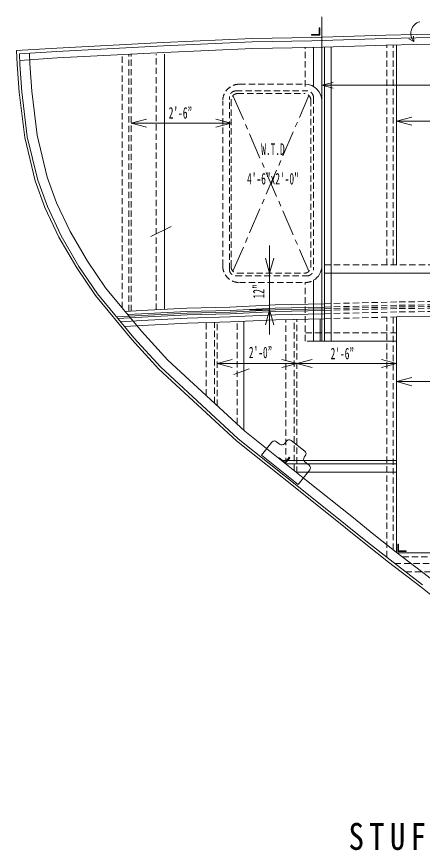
# Model space of a CAD drawing. Units: millimetres, scale not verified. Extents: x -16408 to 16408, y -11606 to 11606.
# Drawn here: x -11038 to -7940, y 683 to 7047 of the extents above; entities that cross this region are included whole.
import ezdxf
from ezdxf.enums import TextEntityAlignment as Align

# ---------------------------------------------------------------- set-up
doc = ezdxf.new("R2010")
doc.units = ezdxf.units.MM
doc.header["$LTSCALE"] = 40
doc.linetypes.add('CHAIN1', pattern=[8, 5, -1, 1, -1])
doc.linetypes.add('DASHED1', pattern=[1.8, 1.2, -0.6])
for name, color, linetype, lineweight in [('0-0_0', 3, 'Continuous', 18), ('0-1_芯', 4, 'CHAIN1', 18), ('0-2_寸法', 2, 'Continuous', 18)]:
    doc.layers.add(name, color=color, linetype=linetype, lineweight=lineweight)
doc.styles.add('ＭＳ ゴシック', font='')
doc.styles.get('ＭＳ ゴシック').set_extended_font_data('MS Gothic')

msp = doc.modelspace()

# ---------------------------------------------------------------- linework, layer by layer
at = {"layer": '0-0_0'}
for p, q in [((-8707.46, 4569.42), (-8707.46, 7046.85)), ((-8770.96, 6514.05), (-8770.96, 6814.48)), ((-8687.14, 4569.42), (-8687.14, 6815.12)), ((-8636.34, 4569.42), (-8636.34, 6816.74)), ((-8135.96, 5151.85), (-8135.96, 6831.93)), ((-9908.88, 4812.73), (-9908.88, 6760.48)), ((-9858.08, 5445.65), (-10012.4, 5368.55)), ((-8770.96, 4569.42), (-8770.96, 5034.24)), ((-8687.14, 5088.35), (-5253.06, 5088.35)), ((-9304.36, 3889.54), (-9304.36, 4721.04)), ((-8720.16, 4569.42), (-8720.16, 4740.73)), ((-8135.96, 4754.83), (-7424.03, 4762.95)), ((-8135.96, 2957.53), (-8135.96, 4754.83)), ((-8135.96, 4569.42), (-8770.96, 4569.42)), ((-9380.63, 4315.97), (-9263.25, 4358.93)), ((-9296.54, 3882.31), (-8824.23, 3506.89)), ((-9169.27, 3700.03), (-9088.21, 3799.31)), ((-9052.43, 3802.44), (-9029.9, 3783.53)), ((-8993.62, 3787.26), (-8977.83, 3807.3)), ((-8942.22, 3811.58), (-8837.77, 3729.76)), ((-8833.48, 3694.05), (-8841.32, 3684.1)), ((-9015.83, 3659.19), (-8135.96, 3659.19)), ((-8983.88, 3633.79), (-8135.96, 3633.79)), ((-8837.09, 3648.43), (-8804.53, 3622.77)), ((-8903.99, 3570.29), (-8135.96, 3570.29)), ((-8130.94, 2953.75), (-6611.96, 2953.75))]:
    msp.add_line(p, q, dxfattribs=at)
at = {"layer": '0-0_0', "color": 1, "linetype": 'DASHED1'}
for p, q in [((-8834.46, 6514.05), (-8834.46, 6814.48)), ((-8212.16, 5151.85), (-8212.16, 6830.2)), ((-8161.36, 5151.85), (-8161.36, 6831.35)), ((-10232.08, 4822.55), (-10232.08, 6756.93)), ((-10181.28, 4798.38), (-10181.28, 6759.54)), ((-10162.88, 4799.38), (-10162.88, 6760.48)), ((-9972.38, 4809.44), (-9972.38, 6760.48)), ((-9337.38, 6531.07), (-8834.46, 6531.07)), ((-9413.58, 5118.83), (-9413.58, 6429.47)), ((-9362.78, 6480.27), (-8821.76, 6480.27)), ((-9350.08, 6459.95), (-8842.08, 6459.95)), ((-8770.96, 6429.47), (-8770.96, 5118.83)), ((-9464.38, 5144.23), (-9464.38, 6404.07)), ((-9400.88, 5139.15), (-9400.88, 6409.15)), ((-8791.28, 5139.15), (-8791.28, 6409.15)), ((-8687.14, 5151.85), (-5253.06, 5151.85)), ((-9362.78, 5068.03), (-8821.76, 5068.03)), ((-9350.08, 5088.35), (-8842.08, 5088.35)), ((-9337.38, 5017.23), (-8834.46, 5017.23)), ((-8834.46, 4569.42), (-8834.46, 5017.23)), ((-9591.38, 4155), (-9591.38, 4711.21)), ((-9527.88, 4096.27), (-9527.88, 4712.93)), ((-9507.56, 4077.47), (-9507.56, 4713.48)), ((-9355.16, 3936.52), (-9355.16, 4721.04)), ((-8981.78, 3632.12), (-8981.78, 4734.52)), ((-8918.28, 3581.65), (-8918.28, 4736.03)), ((-8897.96, 3565.5), (-8897.96, 4736.51)), ((-8687.14, 4741.51), (-8135.96, 4754.58)), ((-8212.16, 2920.55), (-8212.16, 4752.77)), ((-8161.36, 2977.54), (-8161.36, 4753.98)), ((-8135.96, 4632.92), (-8834.46, 4632.92)), ((-8770.96, 4569.42), (-8834.46, 4569.42)), ((-8151.07, 2873.17), (-6535.76, 2873.17)), ((-8092.08, 2923.97), (-6586.56, 2923.97)), ((-8068.19, 2809.67), (-6043.02, 2809.67))]:
    msp.add_line(p, q, dxfattribs=at)
at = {"layer": '0-0_0'}
for points in [[(-8728.8, 6961.24), (-8728.8, 6910.51), (-8787.22, 6910.51), (-8787.22, 6905.43), (-8723.72, 6905.43), (-8723.72, 6961.24)], [(-8121.17, 3019.91), (-8121.17, 2969.18), (-8062.75, 2969.18), (-8062.75, 2964.1), (-8126.25, 2964.1), (-8126.25, 3019.91)]]:
    msp.add_lwpolyline(points, close=True, dxfattribs=at)
for points in [[(-11038.18, 6787.54), (-10732.54, 6807.58), (-9918.31, 6849.31), (-9240.29, 6879.34), (-8783.99, 6888.28), (-8218.45, 6906.28), (-7754.19, 6916.83), (-7331.66, 6919.05)], [(-11016.99, 6763.47), (-10731.06, 6782.22), (-9917.1, 6823.94), (-9239.48, 6853.95), (-8783.33, 6862.89), (-8217.76, 6880.89), (-7753.84, 6891.43), (-7331.59, 6893.65), (-6654.33, 6893.65)], [(-11015.19, 6712.68), (-10728.1, 6731.51), (-9914.68, 6773.2), (-9237.86, 6803.17), (-8782.03, 6812.1), (-8216.37, 6830.1), (-7753.13, 6840.63), (-7331.46, 6842.85)], [(-6992.96, 1936.85), (-7129.19, 2036.8), (-7341.65, 2209.11), (-7595.21, 2408.78), (-7951.24, 2694.47), (-8198.22, 2883.7), (-8370.16, 3019.17), (-8525.68, 3144.88), (-8884.38, 3431.41), (-9359.42, 3808.99), (-9951.67, 4356.75), (-10158.5, 4582.92), (-10437.13, 4918.32), (-10579.82, 5128.99), (-10715.6, 5363.22), (-10822.51, 5589.07), (-10897.16, 5794.17), (-10976.98, 6125.24), (-11019.5, 6469.97), (-11034.4, 6680.81), (-11038.18, 6787.54)], [(-11016.99, 6763.47), (-11014.1, 6681.89), (-10999.26, 6471.93), (-10956.96, 6128.87), (-10877.67, 5800.04), (-10803.74, 5596.91), (-10697.6, 5372.68), (-10562.6, 5139.79), (-10420.86, 4930.54), (-10143.17, 4596.27), (-9937.25, 4371.09), (-9346.18, 3824.43), (-8871.72, 3447.3), (-8512.95, 3160.72), (-8357.48, 3035.06), (-8185.75, 2899.75), (-7938.7, 2710.46)], [(-9296.54, 3882.31), (-9883.17, 4424.87), (-10085.72, 4646.36), (-10359.87, 4976.37), (-10498.01, 5180.32), (-10630.08, 5408.15), (-10733.35, 5626.3), (-10804.6, 5822.07), (-10881.86, 6142.51), (-10923.39, 6479.28), (-10938, 6685.92), (-10940.92, 6768.46)], [(-10210.69, 4796.79), (-10085.5, 4803.56), (-9738.35, 4821.59), (-9409.54, 4830.47), (-9064.04, 4846.9), (-8687.14, 4855.84)], [(-10275.16, 4755.15), (-10083.48, 4765.52), (-9736.85, 4783.51), (-9408.12, 4792.39), (-9062.68, 4808.83), (-8687.14, 4817.73)], [(-10265.05, 4742.98), (-10082.81, 4752.84), (-9736.35, 4770.82), (-9407.65, 4779.7), (-9062.23, 4796.13), (-8687.14, 4805.03)], [(-10244.83, 4718.64), (-10081.47, 4727.47), (-9735.34, 4745.44), (-9406.7, 4754.31), (-9061.32, 4770.75), (-8687.14, 4779.62)], [(-10190.47, 4772.45), (-10084.16, 4778.2), (-9737.35, 4796.21), (-9408.6, 4805.08), (-9063.13, 4821.52), (-8687.14, 4830.43)], [(-10214.49, 4682.12), (-10079.45, 4689.42), (-9733.84, 4707.37), (-9405.28, 4716.24), (-9059.97, 4732.67), (-8687.14, 4741.51)], [(-8800.3, 3587.1), (-8887.85, 3476.34), (-9169.27, 3700.03)], [(-8956.46, 3683.29), (-8988.03, 3643.58), (-9033.76, 3679.93), (-9036.92, 3675.95)], [(-8987.21, 3636.44), (-8952.48, 3680.13), (-8956.46, 3683.29)], [(-7089.48, 2128.87), (-7281.39, 2284.51), (-7535.15, 2484.34), (-7891.68, 2770.43), (-8139, 2959.92), (-8309.95, 3094.62), (-8465.22, 3220.12), (-8824.23, 3506.89)]]:
    msp.add_lwpolyline(points, dxfattribs=at)
at = {"layer": '0-0_0', "color": 1, "linetype": 'DASHED1'}
for points in [[(-8687.14, 4855.84), (-8117.51, 4869.35), (-7424.91, 4877.25), (-6993.41, 4878.95)], [(-8687.14, 4830.43), (-8117.06, 4843.95), (-7424.72, 4851.85), (-6993.31, 4853.55)], [(-8687.14, 4817.73), (-8116.84, 4831.25), (-7424.62, 4839.15), (-6993.26, 4840.86)], [(-8687.14, 4805.03), (-8116.62, 4818.55), (-7424.52, 4826.45), (-6993.21, 4828.16)], [(-8687.14, 4779.62), (-8116.17, 4793.16), (-7424.33, 4801.05), (-6993.11, 4802.76)]]:
    msp.add_lwpolyline(points, dxfattribs=at)
for centre, radius, start, end in [((-9337.38, 6404.07), 127, 90, 180), ((-9362.78, 6429.47), 50.8, 90, 180), ((-9350.08, 6409.15), 50.8, 90, 180), ((-8842.08, 6409.15), 50.8, 0, 90), ((-8821.76, 6429.47), 50.8, 0, 90), ((-9337.38, 5144.23), 127, 180, 270), ((-9362.78, 5118.83), 50.8, 180, 270), ((-9350.08, 5139.15), 50.8, 180, 270), ((-8842.08, 5139.15), 50.8, 270, 0), ((-8821.76, 5118.83), 50.8, 270, 0), ((-8834.46, 5144.23), 127, 270, 300)]:
    msp.add_arc(centre, radius, start, end, dxfattribs=at)
at = {"layer": '0-0_0'}
for centre, radius, start, end in [((-8834.46, 6404.07), 127, 0, 90), ((-8834.46, 5144.23), 127, 300, 0), ((-9068.76, 3782.98), 25.4, 49.99158, 139.99158), ((-9013.57, 3802.98), 25.4, 229.99158, 321.76517), ((-8957.88, 3791.58), 25.4, 51.92716, 141.76517), ((-8853.43, 3709.77), 25.4, 321.76517, 51.92716), ((-8821.37, 3668.38), 25.4, 141.76517, 231.76517), ((-8820.25, 3602.82), 25.4, 321.76517, 51.76517)]:
    msp.add_arc(centre, radius, start, end, dxfattribs=at)
at = {"layer": '0-1_芯'}
for p, q in [((-9386, 5103.22), (-8806.16, 6445.07)), ((-9386, 6445.07), (-8806.16, 5103.22))]:
    msp.add_line(p, q, dxfattribs=at)
at = {"layer": '0-2_寸法'}
for p, q in [((-8707.46, 6522.74), (-5400.38, 6522.74)), ((-10162.88, 6234.37), (-10046.97, 6265.43)), ((-9400.88, 6234.37), (-9516.79, 6265.43)), ((-8135.96, 6249.58), (-8020.05, 6280.64)), ((-8135.96, 6249.58), (-8020.05, 6218.52)), ((-8135.96, 6249.58), (-3563.96, 6249.58)), ((-10162.88, 6234.37), (-9400.88, 6234.37)), ((-10162.88, 6234.37), (-10046.97, 6203.31)), ((-9400.88, 6234.37), (-9516.79, 6203.31)), ((-9105.98, 4620.09), (-9105.98, 5300.12)), ((-9105.98, 5088.35), (-9137.04, 5204.26)), ((-9105.98, 5088.35), (-9074.92, 5204.26)), ((-9105.98, 4810.11), (-9258.38, 4810.11)), ((-9105.98, 4810.11), (-9137.04, 4694.19)), ((-9105.98, 4810.11), (-9074.92, 4694.19)), ((-9507.56, 4398.94), (-9391.65, 4430)), ((-9507.56, 4398.94), (-9391.65, 4367.88)), ((-9013.87, 4367.88), (-8782.05, 4430)), ((-9013.87, 4430), (-8782.05, 4367.88)), ((-8135.96, 4398.94), (-8251.87, 4430)), ((-8135.96, 4261.11), (-8020.05, 4292.17)), ((-8135.96, 4261.11), (-6611.96, 4261.11)), ((-8135.96, 4261.11), (-8020.05, 4230.05))]:
    msp.add_line(p, q, dxfattribs=at)
for points in [[(-8042.88, 6876.59), (-8005.4, 6856.31), (-8008.55, 6898.81)], [(-8622.11, 6499.87), (-8707.46, 6522.74), (-8622.11, 6545.61)], [(-9507.56, 4398.94), (-8135.96, 4398.94), (-8251.87, 4367.88)]]:
    msp.add_lwpolyline(points, dxfattribs=at)
msp.add_arc((-7932.92, 6917.43), 94.82, 106.43343, 220.14275, dxfattribs=at)

# ---------------------------------------------------------------- texts
at = {"layer": '0-2_寸法', "style": 'ＭＳ ゴシック', "width": 0.6}
for s, p in [("2'-6”", (-9876.75, 6242.58)), ('W.T.D', (-9170.36, 5965.13)), ('4\'-6"x2\'-0"', (-9278.36, 5739.79)), ("2'-0”", (-9264.73, 4413.68)), ("2'-6”", (-8640.33, 4405.08))]:
    msp.add_text(s, height=87.98, dxfattribs=at).set_placement(p, align=Align.BOTTOM_LEFT)
msp.add_text('12"', height=87.98, rotation=90, dxfattribs=at).set_placement((-9119.63, 4896), align=Align.BOTTOM_LEFT)
at = {"layer": '0-2_寸法', "insert": (-8503.97, 683.05), "char_height": 205.3, "attachment_point": 7, "style": 'ＭＳ ゴシック'}
msp.add_mtext('\\T1.33;\\W0.85;STUFFING\\~BOX\\~BULKHEAD', dxfattribs=at)

doc.saveas('drawing.dxf')
